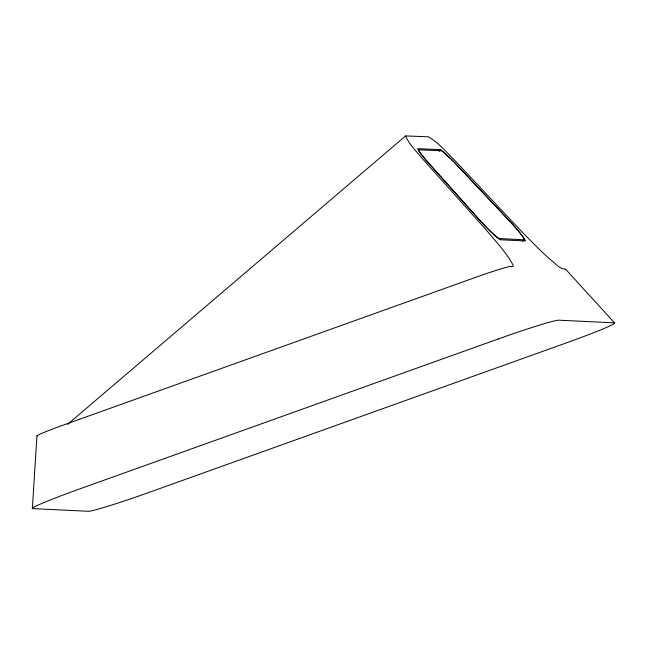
<?xml version="1.0" encoding="UTF-8"?>
<svg xmlns="http://www.w3.org/2000/svg" width="647" height="647" viewBox="0 0 647 647"><rect width="100%" height="100%" fill="white"/><g stroke="black" fill="none" stroke-linecap="round" stroke-linejoin="round"><path stroke-width="0.97" d="M32.35 508.461L36.936 435.973M438.763 150.937L440.17 149.627L441.311 150.169L451.444 159.235L508.785 220.093A25.29 2.2 47 0 1 524.871 240.878M439.256 151.099L440.664 149.789M522.485 241.121L524.127 239.713M67.555 424.392L405.629 135.919L428.46 136.792C438.456 142.575 446.001 151.916 454.267 159.858L521.587 231.464L536.873 246.96A69.399 6.033 47 0 0 550.484 259.706C555.191 262.917 559.129 269.112 565.349 269.103A32.132 1.512 -19.4 0 1 565.494 269.387M440.17 149.627L417.622 148.681L419.167 151.689L425.37 159.566L478.214 218.621M523.892 239.811L499.128 238.508A23.737 2.062 47 0 1 480.317 220.756L425.912 159.971L420.129 152.627L418.682 149.805L441.197 150.759L443.114 151.875L454.606 162.664L510.572 222.212M500.608 239.778L524.935 240.943M565.583 269.184L614.65 322.999M405.629 135.919C409.033 144.516 416.45 151.099 422.095 158.313L486.067 229.758L499.128 245.148A69.399 6.033 47 0 1 508.736 257.7L513.168 265.157L513.322 266.24L512.796 266.58L510.54 266.467A32.132 1.512 -19.4 0 0 476.645 276.997L62.888 425.249A31.881 1.504 -19.4 0 0 37.17 436.062M500.543 239.705A25.29 2.2 47 0 1 478.19 218.613M510.58 222.212A23.737 2.062 47 0 1 524.078 239.665M497.98 339.06L79.031 489.164A57.348 2.701 -19.4 0 0 32.762 508.615L88.34 511.284A57.348 2.701 -19.4 0 0 148.737 492.521L567.694 342.409A57.607 2.717 -19.4 0 0 614.221 322.845L558.733 320.176A57.607 2.717 -19.4 0 0 497.98 339.06"/></g></svg>
